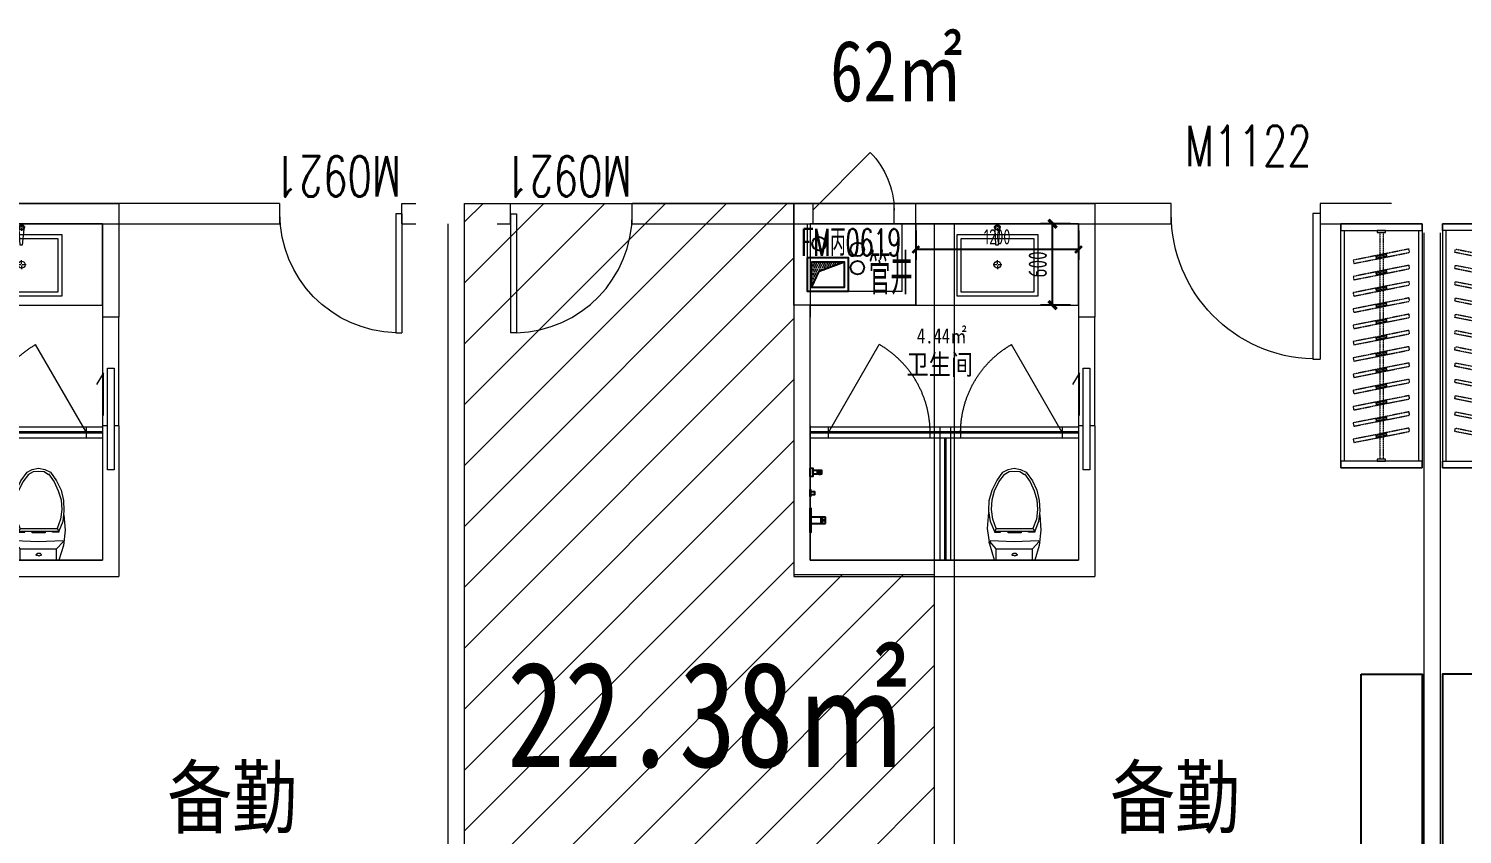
# Model space of a CAD drawing. Header units: millimetres. Extents: x 164760 to 3716174, y -1766400 to 11969.
# Drawn here: x 3535139 to 3545718, y -1759352 to -1753412 of the extents above; entities that cross this region are included whole.
import ezdxf

# ---------------------------------------------------------------- set-up
doc = ezdxf.new("R2010")
doc.units = ezdxf.units.MM
doc.header["$LTSCALE"] = 1000
doc.set_wipeout_variables(frame=1)
for name, pattern in [('DASH', [0.35, 0.25, -0.1]), ('DOT', [0.2, 0.1, -0.1]), ('HIDDEN', [0.375, 0.25, -0.125, 0, 0])]:
    doc.linetypes.add(name, pattern=pattern)
doc.layers.get('0').update_dxf_attribs({"color": 253, "linetype": 'CONTINUOUS'})
doc.layers.get('Defpoints').update_dxf_attribs({"color": 250, "linetype": 'CONTINUOUS', "lineweight": 0})
for name, color, linetype in [('DIM_LEAD', 253, 'CONTINUOUS'), ('FC-Text Annotation', 253, 'CONTINUOUS'), ('FF-FIXT', 253, 'CONTINUOUS'), ('PUB_TEXT', 253, 'CONTINUOUS'), ('VPIPE-污水', 253, 'CONTINUOUS'), ('VPIPE-热给水', 253, 'CONTINUOUS'), ('VPIPE-给水', 253, 'CONTINUOUS'), ('WINDOW_TEXT', 253, 'CONTINUOUS'), ('填充', 253, 'CONTINUOUS'), ('平面家具', 253, 'CONTINUOUS'), ('洁具', 253, 'CONTINUOUS'), ('风道（排气道）', 253, 'CONTINUOUS')]:
    doc.layers.add(name, color=color, linetype=linetype)
for name, color, linetype, lineweight in [('DOOR【门】', 253, 'CONTINUOUS', 0), ('FF-Door【门】', 253, 'CONTINUOUS', 0), ('FF-FIXT【洁具】', 253, 'CONTINUOUS', 0), ('FF-FURN【成品家具】', 253, 'CONTINUOUS', 0), ('FF-FURN【成品家私】', 253, 'CONTINUOUS', 0), ('FF-Text【平面文字】', 253, 'CONTINUOUS', 0), ('MK【门槛线】', 253, 'CONTINUOUS', 0), ('RC-Dim【天花尺寸】', 253, 'CONTINUOUS', 0), ('RC-Text【天花文字】', 253, 'CONTINUOUS', 0), ('TXT【平面空间文字】', 253, 'CONTINUOUS', 0), ('WALL', 253, 'CONTINUOUS', 0), ('Wall【墙体】', 253, 'CONTINUOUS', 0), ('Wall【新建墙】', 253, 'CONTINUOUS', 0), ('WINDOW', 253, 'CONTINUOUS', 0), ('Xline【辅助线】', 253, 'CONTINUOUS', 0)]:
    doc.layers.add(name, color=color, linetype=linetype, lineweight=lineweight)
doc.styles.add('-宋体', font='', dxfattribs={"width": 0.8})
doc.styles.add('_TCH_WINDOW', font='SIMPLEX', dxfattribs={"bigfont": 'GBCBIG'})
doc.styles.get("Standard").update_dxf_attribs({"font": 'GBENOR', "bigfont": 'GBCBIG'})
doc.styles.add('SUN', font='romans.shx', dxfattribs={"width": 0.8, "bigfont": 'hzdx.shx'})
doc.styles.add('宋体', font='', dxfattribs={"width": 0.7})
doc.styles.add('尺寸标注', font='ARCHS.SHX', dxfattribs={"width": 0.8})
doc.styles.add('文字', font='')
doc.styles.get('-宋体').set_extended_font_data('SimSun')
doc.styles.get('宋体').set_extended_font_data('SimSun')
doc.styles.get('文字').set_extended_font_data('SimSun')
doc.dimstyles.new('海龙1：50', dxfattribs={"dimscale": 50, "dimtxt": 2.5, "dimasz": 1, "dimexe": 1, "dimexo": 1, "dimgap": 0.7, "dimtad": 1, "dimdec": 0, "dimrnd": 5, "dimdsep": 46, "dimtxsty": '尺寸标注', "dimblk": 'ARCHTICK', "dimblk1": 'ARCHTICK', "dimblk2": 'ARCHTICK', "dimcen": 1, "dimclrd": 44, "dimclre": 44, "dimclrt": 2, "dimadec": 0, "dimazin": 0, "dimtfac": 1, "dimtdec": 0, "dimtix": 1, "dimtmove": 2, "dimatfit": 3, "dimldrblk": 'hl_arrow2', "dimfxl": 5, "dimfxlon": 1, "dimarcsym": 0})
doc.dimstyles.new('海龙_1：60', dxfattribs={"dimscale": 60, "dimtxt": 2.25, "dimasz": 1, "dimexe": 1.5, "dimexo": 1, "dimgap": 0.7, "dimtad": 1, "dimdec": 0, "dimrnd": 5, "dimdsep": 46, "dimtxsty": '尺寸标注', "dimblk": 'ARCHTICK', "dimblk1": 'ARCHTICK', "dimblk2": 'ARCHTICK', "dimcen": 1, "dimclrd": 44, "dimclre": 44, "dimclrt": 2, "dimadec": 0, "dimazin": 0, "dimtfac": 1, "dimtdec": 0, "dimtix": 1, "dimtmove": 2, "dimatfit": 3, "dimldrblk": 'hl_arrow2', "dimfxl": 5, "dimfxlon": 1, "dimarcsym": 0})

# ---------------------------------------------------------------- blocks, each defined once
blk = doc.blocks.new('$DorLib2D$00000001')
for p, q in [((0.45, 0.975), (0.5000000000000002, 0.975)), ((0.45, 0), (0.45, 0.975)), ((0.5, 0), (0.5, 0.975)), ((0.5, 0), (0.45, 0))]:
    blk.add_line(p, q)
at = {"lineweight": 13}
blk.add_arc((0.475, 0), 0.975, 91.4692835813538, 180, dxfattribs=at)
blk = doc.blocks.new('海龙0109180699')
for points in [[(-1725.008180794563, 7095.489740242189), (-1725.008180794563, 7145.489740242189), (-1125.008180794563, 7145.489740242189), (-1125.008180794563, 7095.489740242189)], [(-1725.008180794563, 7145.489740242219), (-1725.008180794563, 5345.48974024222), (-1125.008180794563, 5345.48974024222), (-1125.008180794563, 7145.489740242219)], [(-1125.008180794563, 5395.489740242251), (-1125.008180794563, 5345.48974024225), (-1725.008180794563, 5345.48974024225), (-1725.008180794563, 5395.489740242251)]]:
    blk.add_lwpolyline(points, close=True)
at = {"color": 8}
for points in [[(-1700.008180794563, 7095.489740242219), (-1700.008180794563, 5395.489740242219)], [(-1150.008180794563, 7095.489740242219), (-1150.008180794563, 5395.489740242219)]]:
    blk.add_lwpolyline(points, dxfattribs=at)
for points in [[(-1455.008180794563, 7080.489740242217), (-1455.008180794563, 7095.489740242216), (-1395.008180794563, 7095.489740242216), (-1395.008180794563, 7080.489740242217)], [(-1395.008180794563, 5410.489740242223), (-1395.008180794563, 5395.489740242222), (-1455.008180794563, 5395.489740242222), (-1455.008180794563, 5410.489740242223)], [(-1395.008180794563, 5410.489740242223), (-1395.008180794563, 5395.489740242222), (-1455.008180794563, 5395.489740242222), (-1455.008180794563, 5410.489740242223)]]:
    blk.add_lwpolyline(points, close=True, dxfattribs=at)
at = {"color": 8, "linetype": 'DASH', "ltscale": 0.006}
for points in [[(-1437.508180794563, 7080.48974024222), (-1437.508180794563, 5410.489740242219)], [(-1412.508180794563, 7080.48974024222), (-1412.508180794563, 5410.489740242219)]]:
    blk.add_lwpolyline(points, dxfattribs=at)
for points in [[(-1628.534460654035, 6958.718523870671), (-1216.604642884688, 6876.780588623849), (-1221.481900935094, 6852.260956613768), (-1633.411718704441, 6934.198891860591)], [(-1461.800962985489, 6925.553169127908), (-1383.338140553233, 6909.94594336661), (-1388.215398603639, 6885.426311356529), (-1466.678221035896, 6901.033537117829)], [(-1463.264140400611, 6918.197279524886), (-1384.801317968354, 6902.590053763585), (-1386.752221188517, 6892.782200959555), (-1465.215043620773, 6908.389426720853)], [(-1628.534460654035, 6838.718523870671), (-1216.604642884688, 6756.780588623849), (-1221.481900935094, 6732.260956613768), (-1633.411718704441, 6814.19889186059)], [(-1461.800962985489, 6805.55316912791), (-1383.338140553233, 6789.94594336661), (-1388.215398603639, 6765.426311356529), (-1466.678221035896, 6781.03353711783)], [(-1463.264140400611, 6798.197279524885), (-1384.801317968354, 6782.590053763586), (-1386.752221188517, 6772.782200959554), (-1465.215043620773, 6788.389426720853)], [(-1628.534460654035, 6718.71852387067), (-1216.604642884688, 6636.780588623849), (-1221.481900935094, 6612.260956613768), (-1633.411718704441, 6694.19889186059)], [(-1461.800962985489, 6685.55316912791), (-1383.338140553233, 6669.945943366609), (-1388.215398603639, 6645.426311356529), (-1466.678221035896, 6661.033537117829)], [(-1463.264140400611, 6678.197279524884), (-1384.801317968354, 6662.590053763586), (-1386.752221188517, 6652.782200959554), (-1465.215043620773, 6668.389426720853)], [(-1628.534460654035, 6598.71852387067), (-1216.604642884688, 6516.780588623849), (-1221.481900935094, 6492.260956613768), (-1633.411718704441, 6574.198891860589)], [(-1461.800962985489, 6565.553169127909), (-1383.338140553233, 6549.94594336661), (-1388.215398603639, 6525.42631135653), (-1466.678221035896, 6541.033537117829)], [(-1628.534460654035, 6478.718523870671), (-1216.604642884688, 6396.780588623848), (-1221.481900935094, 6372.260956613768), (-1633.411718704441, 6454.198891860591)], [(-1463.264140400611, 6558.197279524884), (-1384.801317968354, 6542.590053763586), (-1386.752221188517, 6532.782200959553), (-1465.215043620773, 6548.389426720854)], [(-1628.534460654035, 6358.71852387067), (-1216.604642884688, 6276.780588623848), (-1221.481900935094, 6252.260956613768), (-1633.411718704441, 6334.198891860591)], [(-1461.800962985489, 6445.553169127909), (-1383.338140553233, 6429.94594336661), (-1388.215398603639, 6405.42631135653), (-1466.678221035896, 6421.033537117828)], [(-1463.264140400611, 6438.197279524885), (-1384.801317968354, 6422.590053763585), (-1386.752221188517, 6412.782200959553), (-1465.215043620773, 6428.389426720854)], [(-1461.800962985489, 6325.55316912791), (-1383.338140553233, 6309.94594336661), (-1388.215398603639, 6285.42631135653), (-1466.678221035896, 6301.033537117829)], [(-1463.264140400611, 6318.197279524884), (-1384.801317968354, 6302.590053763585), (-1386.752221188517, 6292.782200959553), (-1465.215043620773, 6308.389426720854)], [(-1628.534460654035, 6238.71852387067), (-1216.604642884688, 6156.780588623849), (-1221.481900935094, 6132.260956613768), (-1633.411718704441, 6214.19889186059)], [(-1461.800962985489, 6205.553169127909), (-1383.338140553233, 6189.94594336661), (-1388.215398603639, 6165.426311356529), (-1466.678221035896, 6181.033537117829)], [(-1463.264140400611, 6198.197279524885), (-1384.801317968354, 6182.590053763585), (-1386.752221188517, 6172.782200959554), (-1465.215043620773, 6188.389426720853)], [(-1628.534460654035, 6118.718523870671), (-1216.604642884688, 6036.780588623848), (-1221.481900935094, 6012.260956613769), (-1633.411718704441, 6094.19889186059)], [(-1461.800962985489, 6085.553169127909), (-1383.338140553233, 6069.94594336661), (-1388.215398603639, 6045.426311356529), (-1466.678221035896, 6061.033537117829)], [(-1463.264140400611, 6078.197279524885), (-1384.801317968354, 6062.590053763585), (-1386.752221188517, 6052.782200959554), (-1465.215043620773, 6068.389426720854)], [(-1628.534460654035, 5998.718523870671), (-1216.604642884688, 5916.780588623848), (-1221.481900935094, 5892.260956613768), (-1633.411718704441, 5974.198891860591)], [(-1461.800962985489, 5965.553169127909), (-1383.338140553233, 5949.94594336661), (-1388.215398603639, 5925.426311356529), (-1466.678221035896, 5941.033537117829)], [(-1463.264140400611, 5958.197279524885), (-1384.801317968354, 5942.590053763585), (-1386.752221188517, 5932.782200959554), (-1465.215043620773, 5948.389426720853)], [(-1628.534460654035, 5878.71852387067), (-1216.604642884688, 5796.780588623849), (-1221.481900935094, 5772.260956613768), (-1633.411718704441, 5854.19889186059)], [(-1461.800962985489, 5845.553169127909), (-1383.338140553233, 5829.94594336661), (-1388.215398603639, 5805.42631135653), (-1466.678221035896, 5821.033537117829)], [(-1463.264140400611, 5838.197279524885), (-1384.801317968354, 5822.590053763585), (-1386.752221188517, 5812.782200959554), (-1465.215043620773, 5828.389426720853)], [(-1628.534460654035, 5758.718523870671), (-1216.604642884688, 5676.780588623849), (-1221.481900935094, 5652.260956613768), (-1633.411718704441, 5734.19889186059)], [(-1461.800962985489, 5725.553169127909), (-1383.338140553233, 5709.945943366609), (-1388.215398603639, 5685.426311356529), (-1466.678221035896, 5701.03353711783)], [(-1463.264140400611, 5718.197279524884), (-1384.801317968354, 5702.590053763586), (-1386.752221188517, 5692.782200959554), (-1465.215043620773, 5708.389426720853)], [(-1628.534460654035, 5638.718523870671), (-1216.604642884688, 5556.780588623849), (-1221.481900935094, 5532.260956613768), (-1633.411718704441, 5614.19889186059)], [(-1461.800962985489, 5605.553169127909), (-1383.338140553233, 5589.945943366609), (-1388.215398603639, 5565.426311356529), (-1466.678221035896, 5581.033537117829)], [(-1463.264140400611, 5598.197279524885), (-1384.801317968354, 5582.590053763585), (-1386.752221188517, 5572.782200959554), (-1465.215043620773, 5588.389426720853)]]:
    blk.add_lwpolyline(points, close=True, dxfattribs=at)
at = {"layer": '平面家具', "color": 43, "linetype": 'ByBlock'}
blk.add_lwpolyline([(-1275.008433618583, 3824.429243121162), (-1725.008433580399, 3824.429245602206), (-1724.996969562024, 824.4292478061806), (-1274.996969600208, 824.4292453251373)], close=True, dxfattribs=at)
blk = doc.blocks.new('PQD')
at = {"layer": '填充'}
h = blk.add_hatch(dxfattribs=at)
h.set_pattern_fill('DOTS', color=256, scale=10, style=0)
h.set_pattern_definition([(0, (0, 0), (7.9375, 15.875), [0, -15.875])])
h.paths.add_polyline_path([(517039.3606534046, 222520.7432957545), (516799.3606534047, 222520.7432957545), (516799.3606534047, 222330.7432957545), (516857.0893016653, 222450.5852683169)])
blk.add_lwpolyline([(516799.3606534047, 222330.7432957545), (516857.0893016653, 222450.5852683169), (517039.3606534046, 222520.7432957545)], dxfattribs=at)
at = {"layer": '风道（排气道）'}
for points in [[(516769.3606534046, 222550.7432957545), (517069.3606534046, 222550.7432957545), (517069.3606534046, 222300.7432957546), (516769.3606534046, 222300.7432957546)], [(516799.3606534047, 222520.7432957545), (517039.3606534046, 222520.7432957545), (517039.3606534046, 222330.7432957545), (516799.3606534047, 222330.7432957545)]]:
    blk.add_lwpolyline(points, close=True, dxfattribs=at)
blk = doc.blocks.new('$DorLib2D$00000114')
at = {"color": 0}
blk.add_line((0.4999999999999965, 3.6e-15), (-0.2071067811864751, 0.7071067811864858), dxfattribs=at)
blk.add_arc((0.5000000000013856, -1.1546e-12), 1.000000000001696, 135, 180, dxfattribs=at)
blk = doc.blocks.new('ZL_08130967')
at = {"layer": 'WINDOW'}
for p, q in [((-300.0000002686866, -374.2640686905361), (300.000000268803, -374.2640686906525)), ((-300.0000002686866, -374.2640686905361), (-300.0000002686866, -524.2640686903324)), ((300.000000268803, -524.2640686906525), (300.000000268803, -374.2640686906526)), ((-300.000000268803, -524.2640686906525), (300.000000268803, -524.2640686906525))]:
    blk.add_line(p, q, dxfattribs=at)
at = {"layer": 'WINDOW', "xscale": -600, "yscale": 600, "zscale": -600}
blk.add_blockref('$DorLib2D$00000114', (2.594897524e-07, -424.2640687119565), dxfattribs=at)
blk = doc.blocks.new('ZL_08155714')
at = {"layer": 'VPIPE-污水'}
blk.add_circle((-129.1592930657789, -712.0164852384477), 50, dxfattribs=at)
at = {"layer": 'VPIPE-热给水'}
blk.add_circle((153.8974417122081, -888.4944701527711), 50, dxfattribs=at)
at = {"layer": 'VPIPE-给水'}
blk.add_circle((153.8974417112767, -754.4488298522773), 50, dxfattribs=at)
at = {"layer": 'WALL'}
for p, q in [((-314.6437028925866, -1164.930908717448), (-314.6437028953806, -414.930906051537)), ((-314.6437028953806, -414.930906051537), (585.3562970589846, -414.9309060524683)), ((585.3562970589846, -1164.930908717215), (585.3562970589846, -414.9309060524683)), ((-214.64370288793, -1064.930908736074), (-214.6437028869986, -564.9309060706291)), ((-214.6437028869986, -564.9309060706291), (485.356297058519, -564.9309060713276)), ((485.356297058519, -1064.930908717681), (485.356297058519, -564.9309060713276)), ((485.356297058519, -1064.930908717681), (-214.6437028902583, -1064.930908714421)), ((585.3562970589846, -1164.930908717215), (-314.6437028925866, -1164.930908717448))]:
    blk.add_line(p, q, dxfattribs=at)
at = {"layer": 'WINDOW'}
for p, q in [((-175.1417361088097, -414.9309060522354), (424.8582644285634, -414.9309060522354)), ((-175.1417361088097, -414.9309060522354), (-175.1417361088097, -564.9309060520026)), ((424.8582644285634, -564.9309060522354), (424.8582644285634, -414.9309060522354)), ((-175.1417361088097, -564.9309060522354), (424.8582644285634, -564.9309060522354))]:
    blk.add_line(p, q, dxfattribs=at)
at = {"layer": 'DOOR【门】', "rotation": 359.9999999999407}
blk.add_blockref('ZL_08130967', (124.8582641605362, -40.66683738032679), dxfattribs=at)
at = {"layer": '洁具'}
blk.add_blockref('PQD', (-516984.0043562921, -223365.674204469), dxfattribs=at)
at = {"layer": 'TXT【平面空间文字】', "color": 3, "ltscale": 100, "style": 'SUN', "width": 0.6}
blk.add_text('FM丙0619', height=200, dxfattribs=at).set_placement((-262.7201560644175, -802.7310877612123, 8.09054457e-08))
at = {"layer": 'TXT【平面空间文字】', "width": 0.75}
blk.add_text('管井', height=300, dxfattribs=at).set_placement((236.4133385177701, -1085.331863474101))
blk = doc.blocks.new('A$C5D954283')
at = {"color": 8}
for p, q in [((1.164153e-10, 532.1264297300949), (1.164153e-10, 509.5472297300585)), ((-4.032000000006519, 505.5152297301683), (-26.20799999998417, 505.5152297301683)), ((1.164153e-10, 501.4832297300454), (1.164153e-10, 478.5008297301828)), ((25.80480000015814, 505.5152297301683), (4.032000000006519, 505.5152297301683)), ((-5.039999999920837, 230.0399999998044), (-32.7599999998929, 230.0399999998044)), ((1.164153e-10, 235.0799999996088), (1.164153e-10, 263.807999999728)), ((1.164153e-10, 225), (1.164153e-10, 196.2719999998808)), ((32.25600000005215, 230.0399999998044), (5.040000000037252, 230.0399999998044))]:
    blk.add_line(p, q, dxfattribs=at)
at = {"color": 0, "linetype": 'Continuous'}
for p, q in [((-11.15956800000276, 374.2569191276562), (-17.54950176004786, 495.4865680530201)), ((15.14995655568782, 492.2146877725608), (4.840431999997235, 374.2569191276562)), ((4.840431999997235, 374.2569191276562), (-11.15956799988635, 374.2569191276562))]:
    blk.add_line(p, q, dxfattribs=at)
blk.add_lwpolyline([(300, 0), (300, 450), (-300, 450), (-300, 0)], close=True, dxfattribs=at)
at = {"color": 8, "ltscale": 1000, "const_width": 0.448}
blk.add_lwpolyline([(1.164153e-10, 505.7392297300975, -1), (1.164153e-10, 505.2912297302391, -1)], format="xyb", close=True, dxfattribs=at)
at = {"color": 8}
blk.add_lwpolyline([(270, 30), (270.0000000001164, 420), (-270, 420), (-270, 30)], close=True, dxfattribs=at)
at = {"color": 8, "const_width": 0.8399999999999997}
blk.add_lwpolyline([(0.1400000000139698, 230.4599999999628, -0.9999999999999998), (0.1400000000139698, 229.6199999998789, -0.9999999999999998)], format="xyb", close=True, dxfattribs=at)
at = {"color": 0, "linetype": 'Continuous'}
blk.add_circle((1.164153e-10, 505.5152297301683), 20.16, dxfattribs=at)
at = {"color": 8}
for centre, radius in [((0.2651944293174893, 505.7008297301363), 16.25438224187546), ((1.164153e-10, 230.0399999998044), 25.2)]:
    blk.add_circle(centre, radius, dxfattribs=at)
blk = doc.blocks.new('_ArchTick')
at = {"color": 2, "linetype": 'ByBlock', "const_width": 0.4}
blk.add_lwpolyline([(-0.5, -0.5), (0.5, 0.5)], dxfattribs=at)
blk = doc.blocks.new('*D164')
at = {"layer": 'Defpoints', "color": 0, "transparency": 16777216}
for p in [(3542694.611706736, -1754850.218800912), (3542885.300669157, -1754850.218800912), (3542885.300669157, -1755450.218800915)]:
    blk.add_point(p, dxfattribs=at)
at = {"layer": 'Xline【辅助线】', "color": 44, "lineweight": -2, "transparency": 16777216}
for p, q in [((3542825.300669157, -1754850.218800912), (3542604.611706737, -1754850.218800912)), ((3542694.611706736, -1755450.218800915), (3542694.611706736, -1754850.218800912)), ((3542825.300669158, -1755450.218800915), (3542604.611706737, -1755450.218800915))]:
    blk.add_line(p, q, dxfattribs=at)
at = {"layer": 'Xline【辅助线】', "color": 44, "lineweight": -2, "transparency": 16777216, "xscale": 60, "yscale": 60, "zscale": 60}
for p, rotation in [((3542694.611706736, -1754850.218800912), 90), ((3542694.611706736, -1755450.218800915), 270)]:
    blk.add_blockref('_ArchTick', p, dxfattribs=dict(at, rotation=rotation))
at = {"layer": 'Xline【辅助线】', "color": 2, "transparency": 16777216, "insert": (3542585.111706735, -1755150.218800914), "char_height": 135, "attachment_point": 5, "rotation": 90, "style": '尺寸标注'}
blk.add_mtext('600', dxfattribs=at)
blk = doc.blocks.new('hl_arrow2')
at = {"color": 2}
blk.add_line((-0.221303783804, 2.183e-12), (-1, 5.72e-13), dxfattribs=at)
blk.add_lwpolyline([(-0.221303783804, 0), (-0.861040435366, -0.688592459968), (-0.653754463034, -0.862470062348), (0, 0), (-0.653754463034, 0.862470062348), (-0.861040435366, 0.688592459968)], close=True, dxfattribs=at)
for points in [[(-0.861040435366, 0.688592459968), (-0.653754463034, 0.862470062348), (-0.221303783804, 0), (0, 0)], [(-0.861040435366, -0.688592459968), (-0.653754463034, -0.862470062348), (-0.221303783804, 0), (0, 0)]]:
    blk.add_solid(points, dxfattribs=at)
blk = doc.blocks.new('A$C78EA0098')
at = {"color": 33, "linetype": 'Continuous'}
for p, q in [((47.00000128359533, 353.7500000006403), (90.00000128336251, 353.7500000006403)), ((68.50000128359534, 375.2500000005239), (68.50000128359534, 332.2500000007567))]:
    blk.add_line(p, q, dxfattribs=at)
for p, q in [((4.999999124091118, 24.99999973730883, 9.256461575e-07), (81.00000097975135, 24.99999973725062, 9.256461575e-07)), ((81.00000097951852, -25.00000026274938, 3.560162716e-07), (81.00000097951852, 24.99999973725062, 3.560162716e-07)), ((81.00000097951852, 19.99999973730882, 9.256461575e-07), (87.98346753581427, 19.99999973725062, 9.256461575e-07)), ((84.0000009795185, 24.99999973725062, 9.256461575e-07), (114.0000009795185, 24.99999973725062, 9.256461575e-07)), ((84.0000009795185, 19.99999973730882, 3.560162716e-07), (84.0000009795185, 24.99999973725062, 3.560162716e-07)), ((114.0000009795185, -25.00000026274938, -2.136136142e-07), (114.0000009795185, 24.99999973725062, 3.560162716e-07)), ((4.999999124091118, -25.00000026274938, 3.560162716e-07), (81.00000097951852, -25.00000026274938, 3.560162716e-07)), ((81.00000097951852, -20.00000026274938, 3.560162716e-07), (87.98346753581427, -20.00000026274938, 3.560162716e-07)), ((84.0000009795185, -25.00000026274938, 3.560162716e-07), (84.0000009795185, -20.00000026274938, 3.560162716e-07)), ((84.00000097975135, -25.00000026274938, 3.560162716e-07), (114.0000009795185, -25.00000026274938, 3.560162716e-07))]:
    blk.add_line(p, q)
for points in [[(1.4293473214e-06, 383.7500000006403), (20.00000113737769, 383.7500000006403), (20.00000113737769, 323.7500000006403), (1.4293473214e-06, 323.7500000006403)], [(20.00000113737769, 368.7500000006403), (85.00000121048652, 368.7500000006403), (85.00000121048652, 338.7500000006403), (20.00000113737769, 338.7500000006403)], [(6.619375199e-07, 226.0000000006403), (3.000000408617779, 226.0000000006403), (3.000000408617779, 174.0000000006403), (6.619375199e-07, 174.0000000006403)], [(3.000000408617779, 212.5000000006403), (33.50000047450885, 212.5000000006403), (33.50000047450885, 187.5000000006403), (3.000000408617779, 187.5000000006403)], [(0, 90), (4.999999124091118, 90), (4.999999124091118, -90), (0, -90)]]:
    blk.add_lwpolyline(points, close=True)
for centre, radius in [((68.50000128359534, 353.7500000006403), 11.49999999988358), ((104.0000009795185, -2.62807589e-07, 7.12013287e-08), 5)]:
    blk.add_circle(centre, radius, dxfattribs=at)
blk.add_arc((57.75000097928568, -2.627493814e-07, 9.256461575e-07), 36.2500000002529, 316.397181032414, 43.60281896758604)
blk = doc.blocks.new('ZL_08127082')
at = {"layer": 'FF-FIXT【洁具】'}
for p, q in [((-184.0723225633846, -108.7700514605967), (-150.6046904385439, 0)), ((146.4211623065057, 0), (-150.6046904385439, 0)), ((-133.8707755542127, 0), (-133.8707755542127, -83.66927795595257)), ((133.8707755542127, 0), (133.8707755542127, -83.66927795595257)), ((146.4211623065057, 0), (179.8888932532863, -117.1369100807933)), ((-133.8707755542127, -83.66927795595257), (-184.0723225633846, -138.0542542752809)), ((133.8707755542127, -83.66927795595257), (-133.8707755542127, -83.66927795595257)), ((-20.91729478345951, -37.65116025687894), (-16.73386547336122, -33.46773094678065)), ((-20.91729478345951, -41.83458956703543), (-20.91729478345951, -37.65116025687894)), ((-16.73386547336122, -46.01811769907363), (-20.91729478345951, -41.83458956703543)), ((-16.73386547336122, -33.46773094678065), (-12.55043616326293, -33.46773094678065)), ((-12.55043616326293, -50.20154700923012), (-16.73386547336122, -46.01811769907363)), ((-12.55043616326293, -33.46773094678065), (-4.18347872106824, -29.28420281474246)), ((4.18347872106824, -50.20154700923012), (-12.55043616326293, -50.20154700923012)), ((-4.18347872106824, -29.28420281474246), (4.18347872106824, -33.46773094678065)), ((4.18347872106824, -33.46773094678065), (12.55033734132303, -33.46773094678065)), ((12.55033734132303, -46.01811769907363), (4.18347872106824, -50.20154700923012)), ((12.55033734132303, -33.46773094678065), (16.73386547336122, -37.65116025687894)), ((16.73386547336122, -41.83458956703543), (12.55033734132303, -46.01811769907363)), ((16.73386547336122, -37.65116025687894), (16.73386547336122, -41.83458956703543)), ((133.8707755542127, -83.66927795595257), (179.8888932532863, -138.0542542752809)), ((-196.6227093156776, -221.7235322312918), (-184.0723225633846, -108.7700514605967)), ((-179.8888932532863, -142.2376835854375), (-4.94109699503e-05, -133.8708249651827)), ((-150.6046904385439, -204.9896173469024), (-104.5865727394703, -204.9896173469024)), ((-150.6046904385439, -213.3565747890971), (-150.6046904385439, -204.9896173469024)), ((-104.5865727394703, -204.9896173469024), (-104.5865727394703, -213.3565747890971)), ((-50.20159642014187, -213.3565747890971), (-50.20159642014187, -200.8061880368041)), ((-50.20159642014187, -200.8061880368041), (46.01806828810367, -200.8061880368041)), ((-4.94109699503e-05, -133.8708249651827), (-4.94109699503e-05, -138.0542542752809)), ((-4.94109699503e-05, -133.8708249651827), (175.7053651212482, -142.2376835854375)), ((46.01806828810367, -200.8061880368041), (46.01806828810367, -213.3565747890971)), ((100.4030446074321, -204.9896173469024), (100.4030446074321, -213.3565747890971)), ((146.4211623065057, -204.9896173469024), (100.4030446074321, -204.9896173469024)), ((146.4211623065057, -213.3565747890971), (146.4211623065057, -204.9896173469024)), ((184.0723225634429, -133.8708249651827), (175.7053651212482, -142.2376835854375)), ((179.8888932532863, -117.1369100807933), (196.6227093157358, -234.2739189835847)), ((184.0723225634429, -125.503867522988), (184.0723225634429, -133.8708249651827)), ((-188.255850695481, -334.6770130019868), (-196.6227093156776, -221.7235322312918)), ((-188.255850695481, -363.9612158167292), (-179.8888932532863, -284.4754659928149)), ((-179.8888932532863, -284.4754659928149), (-150.6046904385439, -213.3565747890971)), ((-171.5219358111499, -372.3281732589239), (-163.1550771908951, -301.2092820552061)), ((-163.1550771908951, -301.2092820552061), (-138.0543036862509, -234.2739189835847)), ((-138.0543036862509, -234.2739189835847), (-150.6046904385439, -213.3565747890971)), ((146.4211623065057, -213.3565747890971), (-150.6046904385439, -213.3565747890971)), ((133.8707755542127, -234.2739189835847), (-138.0543036862509, -234.2739189835847)), ((46.01806828810367, -213.3565747890971), (-50.20159642014187, -213.3565747890971)), ((133.8707755542127, -234.2739189835847), (146.4211623065057, -213.3565747890971)), ((133.8707755542127, -234.2739189835847), (158.9715490588569, -301.2092820552061)), ((146.4211623065057, -213.3565747890971), (175.7053651212482, -284.4754659928149)), ((158.9715490588569, -301.2092820552061), (167.3385065010516, -372.3281732589239)), ((175.7053651212482, -284.4754659928149), (188.2557518735411, -363.9612158167292)), ((196.6227093157358, -234.2739189835847), (188.2557518735411, -351.4108290644363)), ((-184.0723225633846, -439.2635363305453), (-188.255850695481, -363.9612158167292)), ((-167.3385065009934, -443.4469656406435), (-171.5219358111499, -372.3281732589239)), ((167.3385065010516, -372.3281732589239), (163.1549783689552, -443.4469656406435)), ((188.2557518735411, -363.9612158167292), (184.0723225634429, -439.2635363305453)), ((-167.3385065009934, -514.5658568443614), (-184.0723225633846, -439.2635363305453)), ((-146.4211623065057, -510.3824275342049), (-167.3385065009934, -443.4469656406435)), ((-133.8707755542127, -585.684748048021), (-167.3385065009934, -514.5658568443614)), ((-117.1369594918215, -577.3177906058263), (-146.4211623065057, -510.3824275342049)), ((146.4211623065057, -510.3824275342049), (112.9534313597833, -577.3177906058263)), ((163.1549783689552, -514.5658568443614), (129.6873462441144, -585.684748048021)), ((163.1549783689552, -443.4469656406435), (146.4211623065057, -510.3824275342049)), ((184.0723225634429, -439.2635363305453), (163.1549783689552, -514.5658568443614)), ((-87.85275667707901, -648.436681809544), (-133.8707755542127, -585.684748048021)), ((-75.30236992478603, -635.8862950572511), (-117.1369594918215, -577.3177906058263)), ((-41.83463897800538, -652.6201111196423), (-75.30236992478603, -631.7027669251547)), ((75.30227110284613, -631.7027669251547), (37.6511108459672, -652.6201111196423)), ((112.9534313597833, -577.3177906058263), (71.11884179274784, -631.7027669251547)), ((129.6873462441144, -585.684748048021), (83.66922854504082, -648.436681809544)), ((-46.01806828810367, -669.3539271820919), (-87.85275667707901, -648.436681809544)), ((-4.94109699503e-05, -677.7208846242283), (-46.01806828810367, -669.3539271820919)), ((-4.94109699503e-05, -656.8035404297407), (-41.83463897800538, -652.6201111196423)), ((37.6511108459672, -652.6201111196423), (-4.94109699503e-05, -656.8035404297407)), ((46.01806828810367, -669.3539271820919), (-4.94109699503e-05, -677.7208846242283)), ((83.66922854504082, -648.436681809544), (46.01806828810367, -669.3539271820919))]:
    blk.add_line(p, q, dxfattribs=at)
blk = doc.blocks.new('ZL_08123655')
at = {"layer": 'FF-FIXT【洁具】'}
for p, q in [((-184.0723225633846, -138.0542542752809), (-188.255850695481, -129.6872968331445)), ((-179.8888932532863, -142.2376835854375), (-184.0723225633846, -138.0542542752809))]:
    blk.add_line(p, q, dxfattribs=at)
at = {"layer": 'DIM_LEAD'}
blk.add_blockref('ZL_08127082', (0, 0), dxfattribs=at)
blk = doc.blocks.new('*D165')
at = {"layer": 'Defpoints', "color": 0, "transparency": 16777216}
for p in [(3541685.300669156, -1754850.21880091), (3542885.300669155, -1754850.21880091), (3541685.300669156, -1755040.573224967)]:
    blk.add_point(p, dxfattribs=at)
at = {"layer": 'RC-Dim【天花尺寸】', "color": 44, "lineweight": -2, "transparency": 16777216}
for p, q in [((3541685.300669156, -1754900.21880091), (3541685.300669156, -1755115.573224967)), ((3542885.300669155, -1754900.21880091), (3542885.300669155, -1755115.573224967)), ((3542885.300669155, -1755040.573224967), (3541685.300669156, -1755040.573224967))]:
    blk.add_line(p, q, dxfattribs=at)
at = {"layer": 'RC-Dim【天花尺寸】', "color": 44, "lineweight": -2, "transparency": 16777216, "xscale": 50, "yscale": 50, "zscale": 50, "rotation": 180}
blk.add_blockref('_ArchTick', (3541685.300669156, -1755040.573224967), dxfattribs=at)
at = {"layer": 'RC-Dim【天花尺寸】', "color": 44, "lineweight": -2, "transparency": 16777216, "xscale": 50, "yscale": 50, "zscale": 50}
blk.add_blockref('_ArchTick', (3542885.300669155, -1755040.573224967), dxfattribs=at)
at = {"layer": 'RC-Dim【天花尺寸】', "color": 2, "transparency": 16777216, "insert": (3542285.300669156, -1754946.979474967), "char_height": 112.5, "attachment_point": 5, "style": '尺寸标注'}
blk.add_mtext('1200', dxfattribs=at)
blk = doc.blocks.new('DOORBLK101')
at = {"layer": 'FF-Door【门】'}
blk.add_line((-0.5, 0), (2e-16, 0.8660254037844385), dxfattribs=at)
at = {"layer": 'FF-Door【门】', "color": 8, "linetype": 'HIDDEN', "ltscale": 15}
blk.add_arc((-0.5, 0), 1, 0, 60, dxfattribs=at)
blk = doc.blocks.new('*D45')
at = {"layer": 'Defpoints', "color": 0, "transparency": 16777216}
for p in [(1214.087675482966, 1164.930905957707), (1023.398713058796, 564.9309059539811), (1214.087675482501, 564.9309059539811)]:
    blk.add_point(p, dxfattribs=at)
at = {"layer": 'Xline【辅助线】', "color": 44, "lineweight": -2, "transparency": 16777216}
for p, q in [((1154.087675482966, 1164.930905957707), (933.3987130587955, 1164.930905957707)), ((1023.398713058795, 1164.930905957707), (1023.398713058796, 564.9309059539811)), ((1154.087675482501, 564.9309059539811), (933.3987130587956, 564.9309059539811))]:
    blk.add_line(p, q, dxfattribs=at)
at = {"layer": 'Xline【辅助线】', "color": 44, "lineweight": -2, "transparency": 16777216, "xscale": 60, "yscale": 60, "zscale": 60}
for p, rotation in [((1023.398713058795, 1164.930905957707), 90), ((1023.398713058796, 564.9309059539811), 270)]:
    blk.add_blockref('_ArchTick', p, dxfattribs=dict(at, rotation=rotation))
at = {"layer": 'Xline【辅助线】', "color": 2, "transparency": 16777216, "insert": (913.8987130587956, 864.9309059558436), "char_height": 135, "attachment_point": 5, "rotation": 90, "style": '尺寸标注'}
blk.add_mtext('600', dxfattribs=at)
blk = doc.blocks.new('*D46')
at = {"layer": 'Defpoints', "color": 0, "transparency": 16777216}
for p in [(14.087675484363, 755.2853300103452), (14.08767548436299, 564.9309059535153), (1214.0876754825, 564.9309059535153)]:
    blk.add_point(p, dxfattribs=at)
at = {"layer": 'RC-Dim【天花尺寸】', "color": 44, "lineweight": -2, "transparency": 16777216}
for p, q in [((14.08767548436299, 614.9309059535153), (14.087675484363, 830.2853300103452)), ((1214.0876754825, 755.2853300103452), (14.087675484363, 755.2853300103452)), ((1214.0876754825, 614.9309059535153), (1214.0876754825, 830.2853300103452))]:
    blk.add_line(p, q, dxfattribs=at)
at = {"layer": 'RC-Dim【天花尺寸】', "color": 44, "lineweight": -2, "transparency": 16777216, "xscale": 50, "yscale": 50, "zscale": 50, "rotation": 180}
blk.add_blockref('_ArchTick', (14.087675484363, 755.2853300103452), dxfattribs=at)
at = {"layer": 'RC-Dim【天花尺寸】', "color": 44, "lineweight": -2, "transparency": 16777216, "xscale": 50, "yscale": 50, "zscale": 50}
blk.add_blockref('_ArchTick', (1214.0876754825, 755.2853300103452), dxfattribs=at)
at = {"layer": 'RC-Dim【天花尺寸】', "color": 2, "transparency": 16777216, "insert": (614.0876754834316, 848.8790800103451), "char_height": 112.5, "attachment_point": 5, "style": '尺寸标注'}
blk.add_mtext('1200', dxfattribs=at)
blk = doc.blocks.new('海龙0427194496')
at = {"layer": 'FF-FURN【成品家具】'}
for p, q in [((-885.912324397359, 1254.047206562245), (-885.9123243214563, 2054.047206562245)), ((1334.087690424174, 2054.047174350591), (1334.087681293022, 1254.047174350591))]:
    blk.add_line(p, q, dxfattribs=at)
at = {"layer": 'FF-FURN【成品家私】'}
for points in [[(-850.9123168508521, 1630.586607198696), (-800.9123168508521, 1630.586607198696), (-800.9123168508521, 2380.586607198697), (-850.9123168508521, 2380.586607198697)], [(1249.087682953104, 1630.586607198696), (1299.087682953104, 1630.586607198696), (1299.087682953104, 2380.586607198697), (1249.087682953104, 2380.586607198697)]]:
    blk.add_lwpolyline(points, close=True, dxfattribs=at)
for points in [[(-772.3108786195515, 1977.731679948745), (-772.3108786195515, 1663.458620476536), (-721.4984935773537, 1750.488420436391)], [(1220.486258084886, 1977.731679948745), (1220.486258084886, 1663.458620476536), (1169.673873042688, 1750.488420436391)]]:
    blk.add_lwpolyline(points, dxfattribs=at)
at = {"layer": 'MK【门槛线】'}
for p, q in [((190.5876773988721, 2065.190583590981), (190.5876773979557, 3045.190581191797)), ((270.5876773979558, 2065.190583591815), (270.5876773970244, 3045.190581080271)), ((1214.087675481992, 2145.190583591105), (-765.9123244462534, 2145.190583589952)), ((-630.5506939479883, 2145.1905835913), (-630.5506939480631, 2065.190583591693)), ((119.4493060520117, 2145.1905835906), (119.4493060519369, 2065.190583590991)), ((345.6310064256613, 2145.1905835906), (345.6310064257361, 2065.190583590991)), ((1095.631006425661, 2145.1905835913), (1095.631006425736, 2065.190583591693)), ((1214.087675482457, 2065.190583591804), (-765.9123244457878, 2065.190583589952))]:
    blk.add_line(p, q, dxfattribs=at)
at = {"layer": 'Wall【墙体】', "color": 6}
blk.add_line((1214.0876754825, 564.9309059535153), (-765.9123244453222, 564.9309059535153), dxfattribs=at)
at = {"layer": 'Wall【新建墙】', "color": 4}
for p, q in [((-885.9123243219219, 2054.047206562245), (-885.9123242124915, 3165.190578216687)), ((1334.087690424174, 2054.047174350591), (1334.08770367736, 3165.190578207374)), ((-765.912321953103, 3045.190583589953), (1214.087675481569, 3045.190579826245)), ((-765.9123244462534, 2054.04720655107), (-765.9123244462534, 3045.190579555696)), ((1214.087675482035, 2054.047174361767), (1214.087675481569, 3045.190579826245)), ((-850.9123168508521, 2054.047206558986), (-885.9123243219219, 2054.047206562245)), ((-765.9123244462534, 2054.04720655107), (-800.9123168508521, 2054.047206554329)), ((1249.087682953104, 2054.047174358508), (1214.087675482035, 2054.047174361767)), ((1334.087690424174, 2054.047174350591), (1299.087682953104, 2054.047174353851)), ((-885.9123244835064, 414.9309059556108), (-885.912324397359, 1254.047206562245)), ((-765.9123244453222, 1254.047206551069), (-885.912324397359, 1254.047206562245)), ((-765.9123244453222, 564.9309059535153), (-765.9123244453222, 1254.047206551069)), ((1214.0876754825, 564.9309059535153), (1214.087675482035, 1254.047206299379)), ((1334.087681293953, 1254.047174350591), (1214.087680661585, 1254.047174361767)), ((1334.087670916691, 414.9309059560764), (1334.087681293953, 1254.047174350591)), ((-885.9123244835064, 414.9309059556108), (1334.087670916691, 414.9309059560764))]:
    blk.add_line(p, q, dxfattribs=at)
blk.add_lwpolyline([(-885.9123242124915, 3165.190578216687), (1334.08770367736, 3165.190546244849)], dxfattribs=at)
at = {"layer": 'WINDOW', "linetype": 'Continuous'}
for p, q in [((225.5876773974901, 2145.190583590418), (225.5876773974901, 3045.190581142902)), ((235.5876773974901, 2145.190583590884), (235.5876773970244, 3045.190581129165)), ((1214.087675481992, 2110.190583591105), (-765.9123244457878, 2110.190583589953)), ((1214.087675482457, 2100.190583591338), (-765.9123244457878, 2100.190583589952))]:
    blk.add_line(p, q, dxfattribs=at)
at = {"yscale": 750, "zscale": 750}
for p, xscale, rotation in [((-255.5506939481005, 2105.190583588831), -750, 180.0000000000119), ((719.5635801598808, 2105.190583591847), 750, 179.9999999999881)]:
    blk.add_blockref('DOORBLK101', p, dxfattribs=dict(at, xscale=xscale, rotation=rotation))
at = {"layer": 'DIM_LEAD', "xscale": -1}
blk.add_blockref('ZL_08123655', (740.368718957543, 3045.190580516588), dxfattribs=at)
at = {"layer": 'FF-FIXT', "xscale": -1, "rotation": 180.0000009521781}
blk.add_blockref('A$C78EA0098', (-765.9123244462534, 2751.248670376837), dxfattribs=at)
at = {"layer": 'TXT【平面空间文字】', "color": 6, "linetype": 'Continuous', "xscale": -1, "rotation": 180}
blk.add_blockref('ZL_08155714', (-571.2686215746216, 0), dxfattribs=at)
at = {"layer": 'RC-Text【天花文字】', "style": '宋体', "width": 0.8}
blk.add_text('4.44㎡', height=112.5, dxfattribs=at).set_placement((21.88164402406983, 1335.255108999907))
at = {"layer": 'TXT【平面空间文字】', "style": '-宋体', "width": 0.8}
blk.add_text('卫生间', height=150, dxfattribs=at).set_placement((-54.91703207754472, 1520.097019700597))
at = {"layer": 'FF-FIXT【洁具】', "linetype": 'Continuous', "xscale": -1, "rotation": 180}
blk.add_blockref('A$C5D954283', (616.3334166775458, 1097.057335684076), dxfattribs=at)
at = {"layer": 'FF-FIXT【洁具】', "linetype": 'Continuous'}
blk.add_lwpolyline([(1214.0876754825, 564.9309059535153), (14.08767548436299, 564.930905953981), (14.08767548436299, 1164.930905958172), (1214.087675482966, 1164.930905957706)], close=True, dxfattribs=at)
at = {"layer": 'Wall【新建墙】', "color": 4}
blk.add_lwpolyline([(-765.9123244453222, 1164.930908717416), (14.08767548436299, 1164.930905958172), (14.08767548436301, 564.930905953981), (1214.0876754825, 564.9309059530495), (1214.087675481569, 3045.190579826245), (-765.912321953103, 3045.190583589953), (-765.9123219531032, 1164.930908717416)], dxfattribs=at)
at = {"layer": 'RC-Dim【天花尺寸】'}
dim = blk.add_aligned_dim(p1=(1214.0876754825, 564.9309059535153), p2=(14.08767548436299, 564.9309059535153), distance=-190.35442405682988, dimstyle='海龙1：50', dxfattribs=at)
dim.commit()
dim.dimension.update_dxf_attribs({"geometry": '*D46', "text_midpoint": (614.0876754834316, 848.8790800103451)})
at = {"layer": 'Xline【辅助线】'}
dim = blk.add_aligned_dim(p1=(1214.087675482966, 1164.930905957706), p2=(1214.0876754825, 564.930905953981), distance=-190.68896242370386, dimstyle='海龙_1：60', dxfattribs=at)
dim.commit()
dim.dimension.update_dxf_attribs({"geometry": '*D45', "text_midpoint": (913.8987130587956, 864.9309059558436)})

msp = doc.modelspace()

# ---------------------------------------------------------------- hatches: boundary and pattern name
at = {"layer": 'Xline【辅助线】'}
h = msp.add_hatch(dxfattribs=at)
h.set_pattern_fill('ANSI31', color=256, scale=100)
h.set_pattern_definition([(45, (3521780.404338087, -1761982.495855979), (-224.5064030267288, 224.5064030267288), [])])
h.paths.add_polyline_path([(3541820.296490259, -1757435.47847214), (3540785.300669274, -1757435.47847214), (3540785.393261461, -1754700.218800765), (3538355.296489971, -1754700.21880077), (3538355.296489971, -1761982.495855257), (3541820.29649026, -1761967.495853938)])

# ---------------------------------------------------------------- linework, layer by layer
at = {"layer": 'FF-FURN【成品家具】'}
msp.add_line((3543005.300684097, -1756339.335069307), (3543005.300674965, -1755539.335069308), dxfattribs=at)
at = {"layer": 'FF-FURN【成品家私】'}
msp.add_lwpolyline([(3542891.699251757, -1756263.019574906), (3542891.699251757, -1755948.746515433), (3542840.886866715, -1756035.776315393)], dxfattribs=at)
msp.add_lwpolyline([(3542920.300676625, -1755915.874502155), (3542970.300676625, -1755915.874502155), (3542970.300676625, -1756665.874502156), (3542920.300676625, -1756665.874502156)], close=True, dxfattribs=at)
at = {"layer": 'MK【门槛线】'}
for p, q in [((3542885.300669155, -1756350.478478549), (3540905.300669227, -1756350.478478547)), ((3541040.662299725, -1756430.478478548), (3541040.662299724, -1756350.478478549)), ((3541790.662299724, -1756430.478478548), (3541790.662299724, -1756350.478478548)), ((3541861.800671071, -1756350.478478548), (3541861.80067107, -1757330.478476149)), ((3541941.80067107, -1756350.478478549), (3541941.800671069, -1757330.478476037)), ((3542016.844000098, -1756430.478478548), (3542016.844000098, -1756350.478478548)), ((3542766.844000098, -1756430.478478548), (3542766.844000098, -1756350.478478549)), ((3542885.300669154, -1756430.478478548), (3540905.300669226, -1756430.478478547))]:
    msp.add_line(p, q, dxfattribs=at)
at = {"layer": 'RC-Text【天花文字】'}
msp.add_lwpolyline([(3538355.296489971, -1754700.218800766), (3540785.393261461, -1754700.218800761), (3540785.300669274, -1757435.478472136), (3541820.296490259, -1757435.478472136), (3541820.29649026, -1761967.495853934), (3538355.296489971, -1761982.495855252), (3538355.296489971, -1754700.218800766)], dxfattribs=at)
at = {"layer": 'Wall【墙体】', "color": 6}
for p, q in [((3536990.388477576, -1754700.218798615), (3532400.212860973, -1754700.218798615)), ((3536990.388477576, -1754700.218800673), (3536990.388477576, -1754850.218800673)), ((3536990.388477576, -1754700.218798615), (3536990.388477576, -1754850.218800673)), ((3537893.005703324, -1754700.218800685), (3537995.296489976, -1754700.218800687)), ((3537893.014069205, -1754700.218800673), (3537893.00570332, -1754700.218800673)), ((3537893.00570332, -1754850.218800673), (3537893.00570332, -1754700.218800673)), ((3537893.005702913, -1754850.218800673), (3537893.005702913, -1754700.218800673)), ((3537893.014068798, -1754850.218800673), (3537893.014068798, -1754700.218800673)), ((3537893.014069205, -1754850.218800673), (3537893.014069205, -1754700.218800673)), ((3538595.296489922, -1754700.218800761), (3538693.417637603, -1754700.218800745)), ((3538693.417637629, -1754851.3573299), (3538693.417637629, -1754701.35732978)), ((3543569.750629454, -1754700.218798615), (3539593.417637629, -1754700.218798615)), ((3539593.417637629, -1754850.218798615), (3539593.417637629, -1754700.218798615)), ((3543569.742268756, -1754850.218800673), (3543569.742268756, -1754700.218800673)), ((3543569.742268756, -1754850.218800673), (3543569.742268756, -1754700.218800673)), ((3543569.750634642, -1754850.218800673), (3543569.750634642, -1754700.218800673)), ((3543569.750634642, -1754850.218800673), (3543569.750634642, -1754700.218800673)), ((3544669.742268758, -1754700.218801555), (3544669.742268758, -1754850.218801555)), ((3544669.742269165, -1754700.218801555), (3544669.742269165, -1754850.218801555)), ((3545195.296489972, -1754700.218801569), (3544669.750634643, -1754700.218801555)), ((3544669.750634643, -1754700.218801555), (3544669.750634643, -1754850.218801555)), ((3544669.750634643, -1754700.218801555), (3544669.750634643, -1754850.218801555)), ((3532400.212860973, -1754850.218798615), (3536990.380111691, -1754850.218798615)), ((3536990.380111691, -1754850.218800673), (3536993.014069206, -1754850.218800673)), ((3536990.388477576, -1754850.218800673), (3536993.014069206, -1754850.218800673)), ((3536990.388477576, -1754850.218800673), (3536993.014069206, -1754850.218800673)), ((3537893.00570332, -1754850.218800684), (3537995.296489972, -1754850.218800687)), ((3538595.296489948, -1754850.218800761), (3538693.417637629, -1754850.218800745)), ((3539593.417637629, -1754850.218798615), (3543569.750629454, -1754850.218798615)), ((3542885.300669155, -1754850.21880091), (3540905.300669227, -1754850.21880091)), ((3544669.750634643, -1754850.218801555), (3545195.296489972, -1754850.218801569))]:
    msp.add_line(p, q, dxfattribs=at)
msp.add_lwpolyline([(3541820.296488925, -1761982.495854461), (3541970.296488924, -1761982.495854461), (3541970.300667092, -1754850.218798615), (3541820.300667092, -1754850.218798615)], close=True, dxfattribs=at)
at = {"layer": 'Wall【新建墙】', "color": 4}
for p, q in [((3540785.300669189, -1754700.218800913), (3543005.300664589, -1754700.218800913)), ((3540785.300669189, -1754700.218800913), (3540785.300669275, -1755539.335101519)), ((3543005.300664589, -1754700.218800913), (3543005.300674967, -1755539.335069308)), ((3540905.300669227, -1754850.21880091), (3540905.300669227, -1755539.335101508)), ((3542885.300669155, -1754850.21880091), (3542885.300669154, -1755539.335101256)), ((3543005.300674967, -1755539.335069308), (3542885.300674334, -1755539.335069319)), ((3540785.300669351, -1756339.335101519), (3540785.30066946, -1757450.478473174)), ((3540905.300669226, -1756339.335101508), (3540905.300669226, -1757330.478474512)), ((3542885.300669154, -1756339.335069319), (3542885.300669154, -1757330.478474783)), ((3542920.300676625, -1756339.335069315), (3542885.300669154, -1756339.335069319)), ((3543005.300684097, -1756339.335069307), (3542970.300676625, -1756339.335069311)), ((3543005.300684097, -1756339.335069307), (3543005.30069735, -1757450.478473164)), ((3540905.300671719, -1757330.478478547), (3542885.300669154, -1757330.478474783))]:
    msp.add_line(p, q, dxfattribs=at)
msp.add_lwpolyline([(3540785.30066946, -1757450.478473174), (3543005.30069735, -1757450.478441202)], dxfattribs=at)
at = {"layer": 'WINDOW', "linetype": 'Continuous'}
for p, q in [((3542885.300669155, -1756385.478478548), (3540905.300669227, -1756385.478478547)), ((3542885.300669154, -1756395.478478548), (3540905.300669227, -1756395.478478547)), ((3541896.80067107, -1756430.478478547), (3541896.80067107, -1757330.4784761)), ((3541906.800671069, -1756430.478478548), (3541906.800671069, -1757330.478476086))]:
    msp.add_line(p, q, dxfattribs=at)
at = {"layer": 'Xline【辅助线】'}
for p, q in [((3538235.296489971, -1761750.218800687), (3538235.296489971, -1754850.218801569)), ((3538355.296489971, -1761750.218800687), (3538355.296489971, -1754850.218801569)), ((3545435.296490183, -1761817.941745512), (3545435.296490183, -1754917.941746394)), ((3545555.296490184, -1761817.941745512), (3545555.296490184, -1754917.941746394))]:
    msp.add_line(p, q, dxfattribs=at)

# ---------------------------------------------------------------- block references
at = {"xscale": 750, "yscale": 750, "zscale": 750, "rotation": 359.9999999999881}
msp.add_blockref('DOORBLK101', (3541415.662299724, -1756390.478478546), dxfattribs=at)
at = {"xscale": -750, "yscale": 750, "zscale": 750}
msp.add_blockref('DOORBLK101', (3542390.776573832, -1756390.478478549), dxfattribs=at)
at = {"layer": 'DIM_LEAD', "rotation": 180}
msp.add_blockref('ZL_08123655', (3542411.58171263, -1757330.478475473), dxfattribs=at)
at = {"layer": 'FF-FIXT', "rotation": 359.9999990478219}
msp.add_blockref('A$C78EA0098', (3540905.300669226, -1757036.536565334), dxfattribs=at)
at = {"layer": 'FF-Text【平面文字】', "xscale": -1}
msp.add_blockref('海龙0109180699', (3543695.299521715, -1761995.708545118), dxfattribs=at)
at = {"layer": 'FF-Text【平面文字】'}
msp.add_blockref('海龙0109180699', (3547295.293459566, -1761995.708545118), dxfattribs=at)
at = {"layer": 'TXT【平面空间文字】', "color": 6, "linetype": 'Continuous'}
msp.add_blockref('ZL_08155714', (3541099.944372098, -1754285.287894957), dxfattribs=at)
at = {"layer": 'WINDOW'}
ref = msp.add_blockref('$DorLib2D$00000001', (3544119.742268897, -1754775.218800687), dxfattribs=dict(at, xscale=1100, yscale=-1100, zscale=1100))
ref.add_attrib('A', 'M1122', (3543669.743329858, -1754424.935960401), dxfattribs={"layer": 'WINDOW_TEXT', "height": 297.5, "style": '_TCH_WINDOW', "width": 0.7058823529411766})
ref = msp.add_blockref('$DorLib2D$00000001', (3544119.742268898, -1754775.218800687), dxfattribs=dict(at, xscale=1100, yscale=-1100, zscale=1100))
ref.add_attrib('A', 'M1122', (3543669.743329859, -1754424.935961567), dxfattribs={"layer": 'WINDOW_TEXT', "height": 297.5, "style": '_TCH_WINDOW', "width": 0.7058823529411766})
ref = msp.add_blockref('$DorLib2D$00000001', (3544119.750634715, -1754775.218800687), dxfattribs=dict(at, xscale=1100, yscale=-1100, zscale=1100))
ref.add_attrib('A', 'M1122', (3543669.751695641, -1754424.931447602), dxfattribs={"layer": 'WINDOW_TEXT', "height": 297.5, "style": '_TCH_WINDOW', "width": 0.7058823529411766})
ref = msp.add_blockref('$DorLib2D$00000001', (3544119.750634716, -1754775.218800687), dxfattribs=dict(at, xscale=1100, yscale=-1100, zscale=1100))
ref.add_attrib('A', 'M1122', (3543669.751695642, -1754424.931448768), dxfattribs={"layer": 'WINDOW_TEXT', "height": 297.5, "style": '_TCH_WINDOW', "width": 0.7058823529411766})
ref = msp.add_blockref('$DorLib2D$00000001', (3537443.014069205, -1754776.357327554), dxfattribs=dict(at, xscale=-900, yscale=900, zscale=-900, rotation=180))
ref.add_attrib('A', 'M0921', (3537888.014069205, -1754352.607327514), dxfattribs={"layer": 'WINDOW_TEXT', "height": 297.5, "rotation": 180, "style": '_TCH_WINDOW', "width": 0.7058823529411766})
ref = msp.add_blockref('$DorLib2D$00000001', (3539143.417637629, -1754776.357329898), dxfattribs=dict(at, xscale=900, yscale=900, zscale=-900, rotation=180))
ref.add_attrib('A', 'M0921', (3539588.417637629, -1754352.607329858), dxfattribs={"layer": 'WINDOW_TEXT', "height": 297.5, "rotation": 180, "style": '_TCH_WINDOW', "width": 0.7058823529411766})

# ---------------------------------------------------------------- texts
at = {"layer": 'FC-Text Annotation', "style": '文字', "width": 0.8}
for p in [(3536162.574490644, -1759298.620751339), (3543119.396408469, -1759298.620751339)]:
    msp.add_text('备勤', height=438.5811050578959, dxfattribs=at).set_placement(p)
at = {"layer": 'PUB_TEXT', "style": '宋体', "width": 0.8}
msp.add_text('22.38㎡', height=777.0848529511239, dxfattribs=at).set_placement((3538669.05063614, -1758855.5098096))
at = {"layer": 'RC-Text【天花文字】', "style": '宋体', "width": 0.8}
for s, height, p in [('62㎡', 450, (3541052.631073795, -1753947.49036795)), ('4.44㎡', 112.5, (3541693.094637697, -1755733.043003957))]:
    msp.add_text(s, height=height, dxfattribs=at).set_placement(p)
at = {"layer": 'TXT【平面空间文字】', "style": '-宋体', "width": 0.8}
msp.add_text('卫生间', height=150, dxfattribs=at).set_placement((3541616.295961595, -1755962.926814099))

# ---------------------------------------------------------------- next in the draw order: block references
at = {"layer": 'FF-FIXT【洁具】', "linetype": 'Continuous'}
msp.add_blockref('A$C5D954283', (3542287.54641035, -1755382.345230641), dxfattribs=at)
at = {"layer": 'Xline【辅助线】', "xscale": -1, "rotation": 180}
msp.add_blockref('海龙0427194496', (3534471.212993854, -1754285.287894957), dxfattribs=at)

# ---------------------------------------------------------------- next in the draw order: linework, layer by layer
at = {"layer": 'FF-FIXT【洁具】', "linetype": 'Continuous'}
msp.add_lwpolyline([(3542885.300669155, -1754850.21880091), (3541685.300669156, -1754850.218800911), (3541685.300669156, -1755450.218800915), (3542885.300669155, -1755450.218800914)], close=True, dxfattribs=at)
at = {"layer": 'Wall【新建墙】', "color": 4}
msp.add_lwpolyline([(3540905.300669227, -1755450.218803674), (3541685.300669156, -1755450.218800915), (3541685.300669156, -1754850.218800911), (3542885.300669155, -1754850.21880091), (3542885.300669154, -1757330.478474783), (3540905.300671719, -1757330.478478547), (3540905.300671719, -1755450.218803674)], dxfattribs=at)

# ---------------------------------------------------------------- next in the draw order: dimensions: what is measured, and where the dimension line sits
at = {"layer": 'RC-Dim【天花尺寸】'}
dim = msp.add_aligned_dim(p1=(3542885.300669155, -1754850.21880091), p2=(3541685.300669156, -1754850.21880091), distance=190.35442405706272, dimstyle='海龙1：50', dxfattribs=at)
dim.commit()
dim.dimension.update_dxf_attribs({"geometry": '*D165', "text_midpoint": (3542285.300669156, -1754946.979474967)})
at = {"layer": 'Xline【辅助线】'}
dim = msp.add_aligned_dim(p1=(3542885.300669155, -1755450.218800914), p2=(3542885.300669155, -1754850.218800911), distance=190.68896241905168, dimstyle='海龙_1：60', dxfattribs=at)
dim.commit()
dim.dimension.update_dxf_attribs({"geometry": '*D164', "text_midpoint": (3542585.111706735, -1755150.218800914)})

doc.saveas('drawing.dxf')
